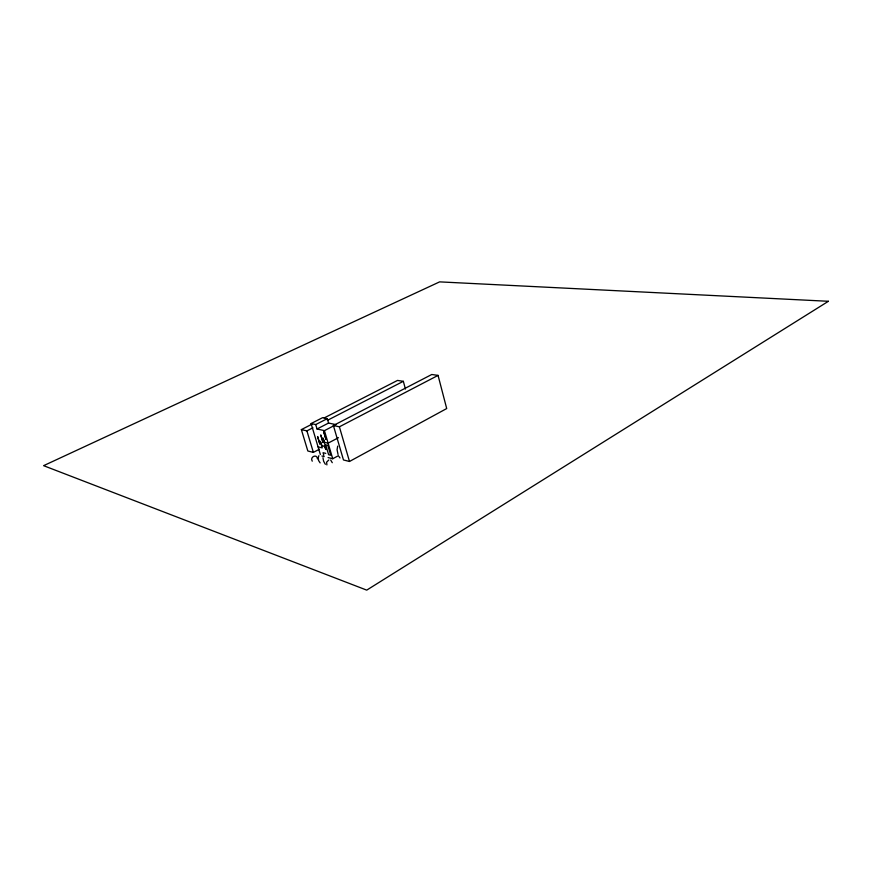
<?xml version="1.0" encoding="UTF-8"?>
<svg xmlns="http://www.w3.org/2000/svg" width="872" height="872" viewBox="0 0 872 872"><rect width="100%" height="100%" fill="white"/><g stroke="black" fill="none" stroke-linecap="round" stroke-linejoin="round"><path stroke-width="1.31" d="M317.463 458.879C317.255 453.495 309.495 456.797 312.241 461.179M332.276 462.694L330.662 460.002M318.247 457.571L318.553 460.471L320.133 462.89M318.236 457.604L318.88 455.675M328.82 459.98L326.608 462.16L326.902 464.918M337.693 446.126L337.072 449.712L338.042 454.443M349.487 461.473L446.704 408.554L438.06 375.396L431.782 374.491L333.387 425.514L343.47 459.958L349.487 461.473L339.382 426.811L333.387 425.514M328.079 457.571L332.733 458.748L338.445 455.675M338.478 437.69L328.112 443.15L324.722 442.355L322.956 438.027L325.474 446.529L322.041 445.701L320.286 441.33L322.237 447.892L318.073 446.878M312.187 424.075L301.363 429.602L307.827 450.998L313.375 452.394L319.348 449.233M339.382 426.811L438.06 375.396M317.037 428.991L324.417 430.648L335.993 424.642L328.57 423.051L317.037 428.991L315.719 424.566L311.097 423.552L320.329 454.443M301.363 429.602L306.9 430.877L312.928 427.781M327.392 420.348L403.344 381.326L405.436 389.054M324.199 417.928L397.523 380.421L403.344 381.326M315.719 424.566L327.273 418.647L328.57 423.051M311.097 423.552L322.618 417.666L327.273 418.647M325.768 453.375L323.054 452.699L323.817 455.293M321.877 456.002L324.21 456.59M325.354 464.296L323.621 461.255L322.945 457.746M339.971 457.942L339.001 456.547M306.9 430.877L313.375 452.394M324.962 446.41L325.866 449.429L324.428 446.279M324.417 430.648L332.733 458.748M828.4 301.287L366.731 590.126L43.6 465.67L439.63 281.874L828.4 301.287M323.708 431.738L325.921 439.205L323.708 431.738M320.831 435.128L323.032 442.54L320.831 435.128M317.615 436.545L319.806 443.924L317.615 436.545M327.807 445.374L325.703 444.862L328.624 454.737L330.739 455.26L327.807 445.374"/></g></svg>
